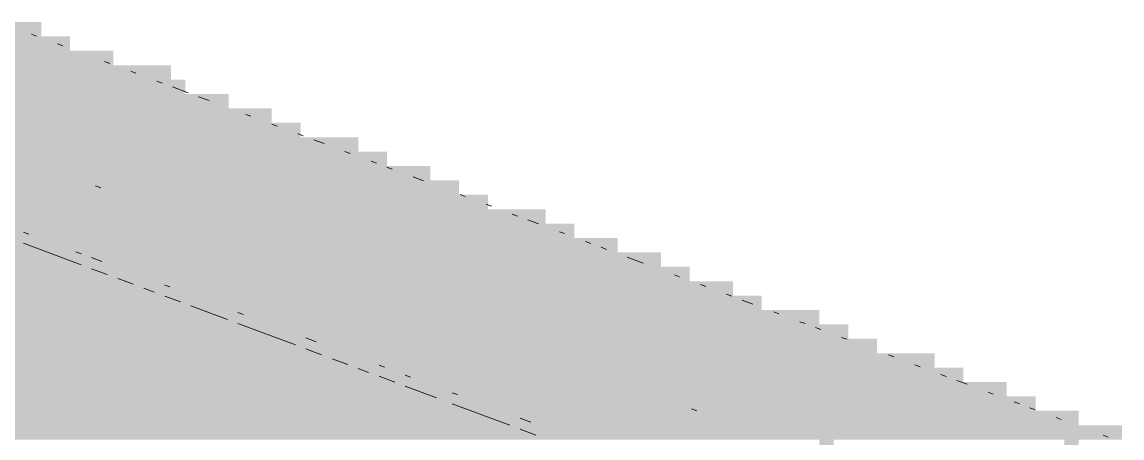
# Paper-space layout '03 3D Building and Roof' of a CAD drawing. Header units: millimetres. Extents: x 5 to 415, y 5 to 292.
# Drawn here: x 178.55 to 191.63, y 112.02 to 116.97 of the extents above; entities that cross this region are included whole.
import ezdxf

# ---------------------------------------------------------------- set-up
doc = ezdxf.new("R2010")
doc.units = ezdxf.units.MM
doc.layers.add('EXISTING', color=7, linetype='Continuous')
doc.layers.add('IMAGES', color=7, linetype='Continuous')

# ---------------------------------------------------------------- blocks, each defined once
blk = doc.blocks.new('SHEET_03')
at = {"layer": 'EXISTING', "color": 250, "lineweight": 9}
for p, q in [((178.661, 116.827), (178.723, 116.804)), ((178.971, 116.711), (179.034, 116.687)), ((179.531, 116.501), (179.593, 116.478)), ((179.842, 116.385), (179.904, 116.361)), ((180.153, 116.268), (180.215, 116.245)), ((180.339, 116.198), (180.526, 116.128)), ((180.65, 116.082), (180.774, 116.035)), ((181.209, 115.872), (181.272, 115.849)), ((181.52, 115.756), (181.582, 115.732)), ((181.831, 115.639), (181.893, 115.616)), ((182.018, 115.569), (182.142, 115.523)), ((182.39, 115.43), (182.453, 115.406)), ((182.701, 115.313), (182.763, 115.29)), ((182.888, 115.243), (182.95, 115.22)), ((183.199, 115.127), (183.323, 115.08)), ((179.485, 114.999), (179.423, 115.022)), ((183.758, 114.917), (183.82, 114.894)), ((184.069, 114.801), (184.131, 114.778)), ((184.38, 114.685), (184.442, 114.661)), ((184.566, 114.615), (184.691, 114.568)), ((178.567, 114.469), (178.63, 114.446)), ((184.939, 114.475), (185.001, 114.452)), ((179.251, 114.081), (178.567, 114.338)), ((185.25, 114.359), (185.312, 114.335)), ((179.189, 114.236), (179.251, 114.213)), ((185.436, 114.289), (185.499, 114.265)), ((179.376, 114.166), (179.5, 114.119)), ((185.747, 114.172), (185.934, 114.102)), ((179.562, 113.965), (179.376, 114.035)), ((186.307, 113.963), (186.369, 113.939)), ((179.873, 113.849), (179.687, 113.918)), ((180.122, 113.755), (179.998, 113.802)), ((180.246, 113.84), (180.308, 113.817)), ((186.618, 113.846), (186.68, 113.823)), ((180.433, 113.639), (180.246, 113.709)), ((186.928, 113.73), (186.991, 113.707)), ((180.992, 113.429), (180.557, 113.592)), ((187.115, 113.66), (187.239, 113.613)), ((181.117, 113.514), (181.179, 113.491)), ((187.488, 113.52), (187.55, 113.497)), ((181.801, 113.127), (181.117, 113.383)), ((187.799, 113.404), (187.861, 113.381)), ((187.985, 113.334), (188.047, 113.311)), ((181.925, 113.211), (182.049, 113.164)), ((188.296, 113.217), (188.358, 113.194)), ((182.112, 113.01), (181.925, 113.08)), ((182.423, 112.894), (182.236, 112.963)), ((182.796, 112.885), (182.858, 112.862)), ((188.855, 113.008), (188.918, 112.985)), ((189.166, 112.891), (189.228, 112.868)), ((182.671, 112.8), (182.547, 112.847)), ((182.982, 112.684), (182.796, 112.754)), ((183.106, 112.768), (183.169, 112.745)), ((189.477, 112.775), (189.539, 112.752)), ((183.48, 112.498), (183.106, 112.637)), ((189.664, 112.705), (189.788, 112.659)), ((183.666, 112.559), (183.728, 112.536)), ((190.037, 112.565), (190.099, 112.542)), ((184.35, 112.172), (183.666, 112.428)), ((186.574, 112.344), (186.511, 112.367)), ((190.347, 112.449), (190.41, 112.426)), ((190.534, 112.379), (190.596, 112.356)), ((184.474, 112.256), (184.599, 112.209)), ((190.845, 112.263), (190.907, 112.239)), ((184.661, 112.055), (184.474, 112.125)), ((191.404, 112.053), (191.466, 112.03))]:
    blk.add_line(p, q, dxfattribs=at)
at = {"layer": 'IMAGES', "color": 7}
for points in [[(178.435, 116.8), (178.606, 116.8), (178.435, 116.971), (178.606, 116.971)], [(178.606, 116.8), (178.778, 116.8), (178.606, 116.971), (178.778, 116.971)], [(178.263, 116.629), (178.778, 116.629), (178.263, 116.8), (178.778, 116.8)], [(178.778, 116.629), (178.949, 116.629), (178.778, 116.8), (178.949, 116.8)], [(178.949, 116.629), (179.12, 116.629), (178.949, 116.8), (179.12, 116.8)], [(176.207, 116.457), (178.778, 116.457), (176.207, 116.629), (178.778, 116.629)], [(178.778, 116.457), (178.949, 116.457), (178.778, 116.629), (178.949, 116.629)], [(178.949, 116.457), (179.292, 116.457), (178.949, 116.629), (179.292, 116.629)], [(179.292, 116.457), (179.463, 116.457), (179.292, 116.629), (179.463, 116.629)], [(179.463, 116.457), (179.634, 116.457), (179.463, 116.629), (179.634, 116.629)], [(176.55, 116.286), (178.949, 116.286), (176.55, 116.457), (178.949, 116.457)], [(178.949, 116.286), (179.12, 116.286), (178.949, 116.457), (179.12, 116.457)], [(179.12, 116.286), (179.634, 116.286), (179.12, 116.457), (179.634, 116.457)], [(179.634, 116.286), (179.806, 116.286), (179.634, 116.457), (179.806, 116.457)], [(179.806, 116.286), (179.977, 116.286), (179.806, 116.457), (179.977, 116.457)], [(179.977, 116.286), (180.32, 116.286), (179.977, 116.457), (180.32, 116.457)], [(177.064, 116.114), (179.634, 116.114), (177.064, 116.286), (179.634, 116.286)], [(179.634, 116.114), (180.148, 116.114), (179.634, 116.286), (180.148, 116.286)], [(180.148, 116.114), (180.32, 116.114), (180.148, 116.286), (180.32, 116.286)], [(180.32, 116.114), (180.491, 116.114), (180.32, 116.286), (180.491, 116.286)], [(177.578, 115.943), (179.977, 115.943), (177.578, 116.114), (179.977, 116.114)], [(179.977, 115.943), (180.148, 115.943), (179.977, 116.114), (180.148, 116.114)], [(180.148, 115.943), (180.32, 115.943), (180.148, 116.114), (180.32, 116.114)], [(180.32, 115.943), (180.491, 115.943), (180.32, 116.114), (180.491, 116.114)], [(180.491, 115.943), (180.834, 115.943), (180.491, 116.114), (180.834, 116.114)], [(180.834, 115.943), (181.005, 115.943), (180.834, 116.114), (181.005, 116.114)], [(177.921, 115.771), (180.491, 115.771), (177.921, 115.943), (180.491, 115.943)], [(180.491, 115.771), (180.663, 115.771), (180.491, 115.943), (180.663, 115.943)], [(180.663, 115.771), (180.834, 115.771), (180.663, 115.943), (180.834, 115.943)], [(180.834, 115.771), (181.005, 115.771), (180.834, 115.943), (181.005, 115.943)], [(181.005, 115.771), (181.348, 115.771), (181.005, 115.943), (181.348, 115.943)], [(181.348, 115.771), (181.519, 115.771), (181.348, 115.943), (181.519, 115.943)], [(178.435, 115.6), (181.005, 115.6), (178.435, 115.771), (181.005, 115.771)], [(181.005, 115.6), (181.348, 115.6), (181.005, 115.771), (181.348, 115.771)], [(181.348, 115.6), (181.519, 115.6), (181.348, 115.771), (181.519, 115.771)], [(181.519, 115.6), (181.691, 115.6), (181.519, 115.771), (181.691, 115.771)], [(181.691, 115.6), (181.862, 115.6), (181.691, 115.771), (181.862, 115.771)], [(178.435, 115.429), (178.778, 115.429), (178.435, 115.6), (178.778, 115.6)], [(178.778, 115.429), (178.949, 115.429), (178.778, 115.6), (178.949, 115.6)], [(178.949, 115.429), (181.348, 115.429), (178.949, 115.6), (181.348, 115.6)], [(181.348, 115.429), (181.519, 115.429), (181.348, 115.6), (181.519, 115.6)], [(181.519, 115.429), (181.862, 115.429), (181.519, 115.6), (181.862, 115.6)], [(181.862, 115.429), (182.033, 115.429), (181.862, 115.6), (182.033, 115.6)], [(182.033, 115.429), (182.205, 115.429), (182.033, 115.6), (182.205, 115.6)], [(182.205, 115.429), (182.548, 115.429), (182.205, 115.6), (182.548, 115.6)], [(178.435, 115.257), (178.606, 115.257), (178.435, 115.429), (178.606, 115.429)], [(178.606, 115.257), (178.778, 115.257), (178.606, 115.429), (178.778, 115.429)], [(178.778, 115.257), (178.949, 115.257), (178.778, 115.429), (178.949, 115.429)], [(178.949, 115.257), (179.292, 115.257), (178.949, 115.429), (179.292, 115.429)], [(179.292, 115.257), (181.862, 115.257), (179.292, 115.429), (181.862, 115.429)], [(181.862, 115.257), (182.376, 115.257), (181.862, 115.429), (182.376, 115.429)], [(182.376, 115.257), (182.548, 115.257), (182.376, 115.429), (182.548, 115.429)], [(182.548, 115.257), (182.719, 115.257), (182.548, 115.429), (182.719, 115.429)], [(182.719, 115.257), (182.89, 115.257), (182.719, 115.429), (182.89, 115.429)], [(178.435, 115.086), (178.606, 115.086), (178.435, 115.257), (178.606, 115.257)], [(178.606, 115.086), (178.778, 115.086), (178.606, 115.257), (178.778, 115.257)], [(178.778, 115.086), (178.949, 115.086), (178.778, 115.257), (178.949, 115.257)], [(178.949, 115.086), (179.12, 115.086), (178.949, 115.257), (179.12, 115.257)], [(179.12, 115.086), (179.292, 115.086), (179.12, 115.257), (179.292, 115.257)], [(179.292, 115.086), (179.806, 115.086), (179.292, 115.257), (179.806, 115.257)], [(179.806, 115.086), (182.548, 115.086), (179.806, 115.257), (182.548, 115.257)], [(182.548, 115.086), (182.719, 115.086), (182.548, 115.257), (182.719, 115.257)], [(182.719, 115.086), (182.89, 115.086), (182.719, 115.257), (182.89, 115.257)], [(182.89, 115.086), (183.062, 115.086), (182.89, 115.257), (183.062, 115.257)], [(183.062, 115.086), (183.233, 115.086), (183.062, 115.257), (183.233, 115.257)], [(183.233, 115.086), (183.404, 115.086), (183.233, 115.257), (183.404, 115.257)], [(177.749, 114.914), (178.778, 114.914), (177.749, 115.086), (178.778, 115.086)], [(178.778, 114.914), (178.949, 114.914), (178.778, 115.086), (178.949, 115.086)], [(178.949, 114.914), (179.12, 114.914), (178.949, 115.086), (179.12, 115.086)], [(179.12, 114.914), (179.292, 114.914), (179.12, 115.086), (179.292, 115.086)], [(179.292, 114.914), (179.463, 114.914), (179.292, 115.086), (179.463, 115.086)], [(179.463, 114.914), (179.806, 114.914), (179.463, 115.086), (179.806, 115.086)], [(179.806, 114.914), (180.148, 114.914), (179.806, 115.086), (180.148, 115.086)], [(180.148, 114.914), (182.719, 114.914), (180.148, 115.086), (182.719, 115.086)], [(182.719, 114.914), (182.89, 114.914), (182.719, 115.086), (182.89, 115.086)], [(182.89, 114.914), (183.233, 114.914), (182.89, 115.086), (183.233, 115.086)], [(183.233, 114.914), (183.404, 114.914), (183.233, 115.086), (183.404, 115.086)], [(183.404, 114.914), (183.576, 114.914), (183.404, 115.086), (183.576, 115.086)], [(183.576, 114.914), (183.747, 114.914), (183.576, 115.086), (183.747, 115.086)], [(177.749, 114.743), (179.292, 114.743), (177.749, 114.914), (179.292, 114.914)], [(179.292, 114.743), (179.463, 114.743), (179.292, 114.914), (179.463, 114.914)], [(179.463, 114.743), (179.634, 114.743), (179.463, 114.914), (179.634, 114.914)], [(179.634, 114.743), (179.806, 114.743), (179.634, 114.914), (179.806, 114.914)], [(179.806, 114.743), (179.977, 114.743), (179.806, 114.914), (179.977, 114.914)], [(179.977, 114.743), (180.148, 114.743), (179.977, 114.914), (180.148, 114.914)], [(180.148, 114.743), (180.32, 114.743), (180.148, 114.914), (180.32, 114.914)], [(180.32, 114.743), (180.663, 114.743), (180.32, 114.914), (180.663, 114.914)], [(180.663, 114.743), (183.233, 114.743), (180.663, 114.914), (183.233, 114.914)], [(183.233, 114.743), (183.404, 114.743), (183.233, 114.914), (183.404, 114.914)], [(183.404, 114.743), (183.576, 114.743), (183.404, 114.914), (183.576, 114.914)], [(183.576, 114.743), (183.747, 114.743), (183.576, 114.914), (183.747, 114.914)], [(183.747, 114.743), (183.918, 114.743), (183.747, 114.914), (183.918, 114.914)], [(183.918, 114.743), (184.09, 114.743), (183.918, 114.914), (184.09, 114.914)], [(178.435, 114.571), (178.778, 114.571), (178.435, 114.743), (178.778, 114.743)], [(178.778, 114.571), (179.806, 114.571), (178.778, 114.743), (179.806, 114.743)], [(179.806, 114.571), (179.977, 114.571), (179.806, 114.743), (179.977, 114.743)], [(179.977, 114.571), (180.148, 114.571), (179.977, 114.743), (180.148, 114.743)], [(180.148, 114.571), (180.32, 114.571), (180.148, 114.743), (180.32, 114.743)], [(180.32, 114.571), (180.491, 114.571), (180.32, 114.743), (180.491, 114.743)], [(180.491, 114.571), (180.663, 114.571), (180.491, 114.743), (180.663, 114.743)], [(180.663, 114.571), (181.177, 114.571), (180.663, 114.743), (181.177, 114.743)], [(181.177, 114.571), (181.348, 114.571), (181.177, 114.743), (181.348, 114.743)], [(181.348, 114.571), (183.576, 114.571), (181.348, 114.743), (183.576, 114.743)], [(183.576, 114.571), (183.747, 114.571), (183.576, 114.743), (183.747, 114.743)], [(183.747, 114.571), (183.918, 114.571), (183.747, 114.743), (183.918, 114.743)], [(183.918, 114.571), (184.09, 114.571), (183.918, 114.743), (184.09, 114.743)], [(184.09, 114.571), (184.433, 114.571), (184.09, 114.743), (184.433, 114.743)], [(184.433, 114.571), (184.604, 114.571), (184.433, 114.743), (184.604, 114.743)], [(184.604, 114.571), (184.775, 114.571), (184.604, 114.743), (184.775, 114.743)], [(178.435, 114.229), (178.606, 114.229), (178.435, 114.571), (178.606, 114.571)], [(178.606, 114.4), (178.778, 114.4), (178.606, 114.571), (178.778, 114.571)], [(178.778, 114.4), (178.949, 114.4), (178.778, 114.571), (178.949, 114.571)], [(178.949, 114.4), (179.12, 114.4), (178.949, 114.571), (179.12, 114.571)], [(179.12, 114.4), (180.148, 114.4), (179.12, 114.571), (180.148, 114.571)], [(180.148, 114.4), (180.32, 114.4), (180.148, 114.571), (180.32, 114.571)], [(180.32, 114.4), (180.491, 114.4), (180.32, 114.571), (180.491, 114.571)], [(180.491, 114.4), (180.663, 114.4), (180.491, 114.571), (180.663, 114.571)], [(180.663, 114.4), (180.834, 114.4), (180.663, 114.571), (180.834, 114.571)], [(180.834, 114.4), (181.005, 114.4), (180.834, 114.571), (181.005, 114.571)], [(181.005, 114.4), (181.177, 114.4), (181.005, 114.571), (181.177, 114.571)], [(181.177, 114.4), (181.348, 114.4), (181.177, 114.571), (181.348, 114.571)], [(181.348, 114.4), (181.519, 114.4), (181.348, 114.571), (181.519, 114.571)], [(181.519, 114.4), (184.09, 114.4), (181.519, 114.571), (184.09, 114.571)], [(184.09, 114.4), (184.604, 114.4), (184.09, 114.571), (184.604, 114.571)], [(184.604, 114.4), (184.775, 114.4), (184.604, 114.571), (184.775, 114.571)], [(184.775, 114.4), (184.947, 114.4), (184.775, 114.571), (184.947, 114.571)], [(184.947, 114.4), (185.118, 114.4), (184.947, 114.571), (185.118, 114.571)], [(178.606, 114.229), (178.778, 114.229), (178.606, 114.4), (178.778, 114.4)], [(178.778, 114.229), (178.949, 114.229), (178.778, 114.4), (178.949, 114.4)], [(178.949, 114.229), (179.12, 114.229), (178.949, 114.4), (179.12, 114.4)], [(179.12, 114.229), (179.292, 114.229), (179.12, 114.4), (179.292, 114.4)], [(179.292, 114.229), (179.634, 114.229), (179.292, 114.4), (179.634, 114.4)], [(179.634, 114.229), (180.663, 114.229), (179.634, 114.4), (180.663, 114.4)], [(180.663, 114.229), (180.834, 114.229), (180.663, 114.4), (180.834, 114.4)], [(180.834, 114.229), (181.005, 114.229), (180.834, 114.4), (181.005, 114.4)], [(181.005, 114.229), (181.177, 114.229), (181.005, 114.4), (181.177, 114.4)], [(181.177, 114.229), (181.348, 114.229), (181.177, 114.4), (181.348, 114.4)], [(181.348, 114.229), (181.519, 114.229), (181.348, 114.4), (181.519, 114.4)], [(181.519, 114.229), (182.033, 114.229), (181.519, 114.4), (182.033, 114.4)], [(182.033, 114.229), (184.604, 114.229), (182.033, 114.4), (184.604, 114.4)], [(184.604, 114.229), (184.947, 114.229), (184.604, 114.4), (184.947, 114.4)], [(184.947, 114.229), (185.118, 114.229), (184.947, 114.4), (185.118, 114.4)], [(185.118, 114.229), (185.289, 114.229), (185.118, 114.4), (185.289, 114.4)], [(185.289, 114.229), (185.461, 114.229), (185.289, 114.4), (185.461, 114.4)], [(185.461, 114.229), (185.632, 114.229), (185.461, 114.4), (185.632, 114.4)], [(178.435, 114.057), (178.606, 114.057), (178.435, 114.229), (178.606, 114.229)], [(178.606, 114.057), (178.778, 114.057), (178.606, 114.229), (178.778, 114.229)], [(178.778, 114.057), (178.949, 114.057), (178.778, 114.229), (178.949, 114.229)], [(178.949, 114.057), (179.292, 114.057), (178.949, 114.229), (179.292, 114.229)], [(179.292, 113.886), (179.463, 113.886), (179.292, 114.229), (179.463, 114.229)], [(179.463, 114.057), (179.634, 114.057), (179.463, 114.229), (179.634, 114.229)], [(179.634, 114.057), (179.806, 114.057), (179.634, 114.229), (179.806, 114.229)], [(179.806, 114.057), (180.148, 114.057), (179.806, 114.229), (180.148, 114.229)], [(180.148, 114.057), (181.177, 114.057), (180.148, 114.229), (181.177, 114.229)], [(181.177, 114.057), (181.348, 114.057), (181.177, 114.229), (181.348, 114.229)], [(181.348, 114.057), (181.519, 114.057), (181.348, 114.229), (181.519, 114.229)], [(181.519, 114.057), (181.691, 114.057), (181.519, 114.229), (181.691, 114.229)], [(181.691, 114.057), (181.862, 114.057), (181.691, 114.229), (181.862, 114.229)], [(181.862, 114.057), (182.033, 114.057), (181.862, 114.229), (182.033, 114.229)], [(182.033, 114.057), (182.376, 114.057), (182.033, 114.229), (182.376, 114.229)], [(182.376, 114.057), (182.548, 114.057), (182.376, 114.229), (182.548, 114.229)], [(182.548, 114.057), (184.947, 114.057), (182.548, 114.229), (184.947, 114.229)], [(184.947, 114.057), (185.289, 114.057), (184.947, 114.229), (185.289, 114.229)], [(185.289, 114.057), (185.461, 114.057), (185.289, 114.229), (185.461, 114.229)], [(185.461, 114.057), (185.632, 114.057), (185.461, 114.229), (185.632, 114.229)], [(185.632, 114.057), (185.803, 114.057), (185.632, 114.229), (185.803, 114.229)], [(185.803, 114.057), (185.975, 114.057), (185.803, 114.229), (185.975, 114.229)], [(185.975, 114.057), (186.146, 114.057), (185.975, 114.229), (186.146, 114.229)], [(173.294, 113.886), (178.606, 113.886), (173.294, 114.057), (178.606, 114.057)], [(178.606, 113.886), (178.778, 113.886), (178.606, 114.057), (178.778, 114.057)], [(178.778, 113.886), (178.949, 113.886), (178.778, 114.057), (178.949, 114.057)], [(178.949, 113.886), (179.12, 113.886), (178.949, 114.057), (179.12, 114.057)], [(179.12, 113.886), (179.292, 113.886), (179.12, 114.057), (179.292, 114.057)], [(179.463, 113.886), (179.634, 113.886), (179.463, 114.057), (179.634, 114.057)], [(179.634, 113.886), (180.148, 113.886), (179.634, 114.057), (180.148, 114.057)], [(180.148, 113.886), (180.32, 113.886), (180.148, 114.057), (180.32, 114.057)], [(180.32, 113.886), (180.491, 113.886), (180.32, 114.057), (180.491, 114.057)], [(180.491, 113.886), (180.663, 113.886), (180.491, 114.057), (180.663, 114.057)], [(180.663, 113.886), (181.519, 113.886), (180.663, 114.057), (181.519, 114.057)], [(181.519, 113.886), (181.691, 113.886), (181.519, 114.057), (181.691, 114.057)], [(181.691, 113.886), (181.862, 113.886), (181.691, 114.057), (181.862, 114.057)], [(181.862, 113.886), (182.033, 113.886), (181.862, 114.057), (182.033, 114.057)], [(182.033, 113.886), (182.205, 113.886), (182.033, 114.057), (182.205, 114.057)], [(182.205, 113.886), (182.376, 113.886), (182.205, 114.057), (182.376, 114.057)], [(182.376, 113.886), (182.548, 113.886), (182.376, 114.057), (182.548, 114.057)], [(182.548, 113.886), (182.719, 113.886), (182.548, 114.057), (182.719, 114.057)], [(182.719, 113.886), (183.062, 113.886), (182.719, 114.057), (183.062, 114.057)], [(183.062, 113.886), (185.461, 113.886), (183.062, 114.057), (185.461, 114.057)], [(185.461, 113.886), (185.632, 113.886), (185.461, 114.057), (185.632, 114.057)], [(185.632, 113.886), (185.803, 113.886), (185.632, 114.057), (185.803, 114.057)], [(185.803, 113.886), (185.975, 113.886), (185.803, 114.057), (185.975, 114.057)], [(185.975, 113.886), (186.146, 113.886), (185.975, 114.057), (186.146, 114.057)], [(186.146, 113.886), (186.318, 113.886), (186.146, 114.057), (186.318, 114.057)], [(186.318, 113.886), (186.489, 113.886), (186.318, 114.057), (186.489, 114.057)], [(173.808, 113.714), (179.12, 113.714), (173.808, 113.886), (179.12, 113.886)], [(179.12, 113.714), (179.292, 113.714), (179.12, 113.886), (179.292, 113.886)], [(179.292, 113.714), (179.463, 113.714), (179.292, 113.886), (179.463, 113.886)], [(179.463, 113.714), (179.634, 113.714), (179.463, 113.886), (179.634, 113.886)], [(179.634, 113.714), (179.806, 113.714), (179.634, 113.886), (179.806, 113.886)], [(179.806, 113.714), (180.32, 113.714), (179.806, 113.886), (180.32, 113.886)], [(180.32, 113.714), (180.663, 113.714), (180.32, 113.886), (180.663, 113.886)], [(180.663, 113.714), (181.005, 113.714), (180.663, 113.886), (181.005, 113.886)], [(181.005, 113.714), (182.033, 113.714), (181.005, 113.886), (182.033, 113.886)], [(182.033, 113.714), (182.205, 113.714), (182.033, 113.886), (182.205, 113.886)], [(182.205, 113.714), (182.376, 113.714), (182.205, 113.886), (182.376, 113.886)], [(182.376, 113.714), (182.548, 113.714), (182.376, 113.886), (182.548, 113.886)], [(182.548, 113.714), (182.719, 113.714), (182.548, 113.886), (182.719, 113.886)], [(182.719, 113.714), (182.89, 113.714), (182.719, 113.886), (182.89, 113.886)], [(182.89, 113.714), (183.062, 113.714), (182.89, 113.886), (183.062, 113.886)], [(183.062, 113.714), (183.404, 113.714), (183.062, 113.886), (183.404, 113.886)], [(183.404, 113.714), (183.576, 113.714), (183.404, 113.886), (183.576, 113.886)], [(183.576, 113.714), (185.803, 113.714), (183.576, 113.886), (185.803, 113.886)], [(185.803, 113.714), (185.975, 113.714), (185.803, 113.886), (185.975, 113.886)], [(185.975, 113.714), (186.146, 113.714), (185.975, 113.886), (186.146, 113.886)], [(186.146, 113.714), (186.318, 113.714), (186.146, 113.886), (186.318, 113.886)], [(186.318, 113.543), (186.489, 113.543), (186.318, 113.886), (186.489, 113.886)], [(186.489, 113.714), (186.66, 113.714), (186.489, 113.886), (186.66, 113.886)], [(186.66, 113.714), (186.832, 113.714), (186.66, 113.886), (186.832, 113.886)], [(186.832, 113.714), (187.003, 113.714), (186.832, 113.886), (187.003, 113.886)], [(174.151, 113.543), (179.292, 113.543), (174.151, 113.714), (179.292, 113.714)], [(179.292, 113.543), (179.634, 113.543), (179.292, 113.714), (179.634, 113.714)], [(179.634, 113.543), (179.977, 113.543), (179.634, 113.714), (179.977, 113.714)], [(179.977, 113.543), (180.148, 113.543), (179.977, 113.714), (180.148, 113.714)], [(180.148, 113.543), (180.32, 113.543), (180.148, 113.714), (180.32, 113.714)], [(180.32, 113.543), (180.491, 113.543), (180.32, 113.714), (180.491, 113.714)], [(180.491, 113.543), (180.663, 113.543), (180.491, 113.714), (180.663, 113.714)], [(180.663, 113.543), (181.177, 113.543), (180.663, 113.714), (181.177, 113.714)], [(181.177, 113.543), (181.348, 113.543), (181.177, 113.714), (181.348, 113.714)], [(181.348, 113.543), (181.519, 113.543), (181.348, 113.714), (181.519, 113.714)], [(181.519, 113.543), (182.376, 113.543), (181.519, 113.714), (182.376, 113.714)], [(182.376, 113.543), (182.719, 113.543), (182.376, 113.714), (182.719, 113.714)], [(182.719, 113.543), (182.89, 113.543), (182.719, 113.714), (182.89, 113.714)], [(182.89, 113.543), (183.062, 113.543), (182.89, 113.714), (183.062, 113.714)], [(183.062, 113.543), (183.233, 113.543), (183.062, 113.714), (183.233, 113.714)], [(183.233, 113.543), (183.404, 113.543), (183.233, 113.714), (183.404, 113.714)], [(183.404, 113.543), (183.576, 113.543), (183.404, 113.714), (183.576, 113.714)], [(183.576, 113.543), (183.918, 113.543), (183.576, 113.714), (183.918, 113.714)], [(183.918, 113.543), (186.318, 113.543), (183.918, 113.714), (186.318, 113.714)], [(186.489, 113.543), (186.832, 113.543), (186.489, 113.714), (186.832, 113.714)], [(186.832, 113.543), (187.003, 113.543), (186.832, 113.714), (187.003, 113.714)], [(187.003, 113.543), (187.174, 113.543), (187.003, 113.714), (187.174, 113.714)], [(187.174, 113.543), (187.346, 113.543), (187.174, 113.714), (187.346, 113.714)], [(174.322, 113.371), (179.977, 113.371), (174.322, 113.543), (179.977, 113.543)], [(179.977, 113.371), (180.148, 113.371), (179.977, 113.543), (180.148, 113.543)], [(180.148, 113.371), (180.32, 113.371), (180.148, 113.543), (180.32, 113.543)], [(180.32, 113.371), (180.491, 113.371), (180.32, 113.543), (180.491, 113.543)], [(180.491, 113.371), (180.834, 113.371), (180.491, 113.543), (180.834, 113.543)], [(180.834, 113.371), (181.005, 113.371), (180.834, 113.543), (181.005, 113.543)], [(181.005, 113.371), (181.177, 113.371), (181.005, 113.543), (181.177, 113.543)], [(181.177, 113.2), (181.348, 113.2), (181.177, 113.543), (181.348, 113.543)], [(181.348, 113.371), (181.519, 113.371), (181.348, 113.543), (181.519, 113.543)], [(181.519, 113.371), (181.862, 113.371), (181.519, 113.543), (181.862, 113.543)], [(181.862, 113.371), (182.033, 113.371), (181.862, 113.543), (182.033, 113.543)], [(182.033, 113.371), (182.205, 113.371), (182.033, 113.543), (182.205, 113.543)], [(182.205, 113.371), (182.89, 113.371), (182.205, 113.543), (182.89, 113.543)], [(182.89, 113.371), (183.404, 113.371), (182.89, 113.543), (183.404, 113.543)], [(183.404, 113.371), (183.576, 113.371), (183.404, 113.543), (183.576, 113.543)], [(183.576, 113.371), (183.747, 113.371), (183.576, 113.543), (183.747, 113.543)], [(183.747, 113.371), (183.918, 113.371), (183.747, 113.543), (183.918, 113.543)], [(183.918, 113.371), (184.433, 113.371), (183.918, 113.543), (184.433, 113.543)], [(184.433, 113.371), (186.832, 113.371), (184.433, 113.543), (186.832, 113.543)], [(186.832, 113.371), (187.003, 113.371), (186.832, 113.543), (187.003, 113.543)], [(187.003, 113.371), (187.517, 113.371), (187.003, 113.543), (187.517, 113.543)], [(187.517, 113.371), (187.688, 113.371), (187.517, 113.543), (187.688, 113.543)], [(187.688, 113.371), (187.86, 113.371), (187.688, 113.543), (187.86, 113.543)], [(187.86, 113.371), (188.031, 113.371), (187.86, 113.543), (188.031, 113.543)], [(175.008, 113.2), (180.491, 113.2), (175.008, 113.371), (180.491, 113.371)], [(180.491, 113.2), (180.834, 113.2), (180.491, 113.371), (180.834, 113.371)], [(180.834, 113.2), (181.177, 113.2), (180.834, 113.371), (181.177, 113.371)], [(181.348, 113.2), (181.519, 113.2), (181.348, 113.371), (181.519, 113.371)], [(181.519, 113.2), (181.691, 113.2), (181.519, 113.371), (181.691, 113.371)], [(181.691, 113.2), (181.862, 113.2), (181.691, 113.371), (181.862, 113.371)], [(181.862, 113.2), (182.033, 113.2), (181.862, 113.371), (182.033, 113.371)], [(182.033, 113.2), (182.205, 113.2), (182.033, 113.371), (182.205, 113.371)], [(182.205, 113.2), (182.376, 113.2), (182.205, 113.371), (182.376, 113.371)], [(182.376, 113.2), (183.404, 113.2), (182.376, 113.371), (183.404, 113.371)], [(183.404, 113.2), (183.576, 113.2), (183.404, 113.371), (183.576, 113.371)], [(183.576, 113.2), (183.747, 113.2), (183.576, 113.371), (183.747, 113.371)], [(183.747, 113.2), (183.918, 113.2), (183.747, 113.371), (183.918, 113.371)], [(183.918, 113.2), (184.09, 113.2), (183.918, 113.371), (184.09, 113.371)], [(184.09, 113.2), (184.261, 113.2), (184.09, 113.371), (184.261, 113.371)], [(184.261, 113.2), (184.433, 113.2), (184.261, 113.371), (184.433, 113.371)], [(184.433, 113.2), (184.604, 113.2), (184.433, 113.371), (184.604, 113.371)], [(184.604, 113.2), (184.947, 113.2), (184.604, 113.371), (184.947, 113.371)], [(184.947, 113.2), (187.517, 113.2), (184.947, 113.371), (187.517, 113.371)], [(187.517, 113.2), (187.86, 113.2), (187.517, 113.371), (187.86, 113.371)], [(187.86, 113.2), (188.031, 113.2), (187.86, 113.371), (188.031, 113.371)], [(188.031, 113.2), (188.203, 113.2), (188.031, 113.371), (188.203, 113.371)], [(188.203, 113.2), (188.374, 113.2), (188.203, 113.371), (188.374, 113.371)], [(175.179, 113.029), (180.834, 113.029), (175.179, 113.2), (180.834, 113.2)], [(180.834, 113.029), (181.177, 113.029), (180.834, 113.2), (181.177, 113.2)], [(181.177, 113.029), (181.348, 113.029), (181.177, 113.2), (181.348, 113.2)], [(181.348, 113.029), (181.519, 113.029), (181.348, 113.2), (181.519, 113.2)], [(181.519, 113.029), (181.691, 113.029), (181.519, 113.2), (181.691, 113.2)], [(181.691, 113.029), (182.033, 113.029), (181.691, 113.2), (182.033, 113.2)], [(182.033, 113.029), (182.205, 113.029), (182.033, 113.2), (182.205, 113.2)], [(182.205, 113.029), (182.376, 113.029), (182.205, 113.2), (182.376, 113.2)], [(182.376, 113.029), (182.719, 113.029), (182.376, 113.2), (182.719, 113.2)], [(182.719, 113.029), (182.89, 113.029), (182.719, 113.2), (182.89, 113.2)], [(182.89, 113.029), (183.747, 113.029), (182.89, 113.2), (183.747, 113.2)], [(183.747, 113.029), (184.09, 113.029), (183.747, 113.2), (184.09, 113.2)], [(184.09, 113.029), (184.261, 113.029), (184.09, 113.2), (184.261, 113.2)], [(184.261, 113.029), (184.433, 113.029), (184.261, 113.2), (184.433, 113.2)], [(184.433, 113.029), (184.604, 113.029), (184.433, 113.2), (184.604, 113.2)], [(184.604, 113.029), (184.775, 113.029), (184.604, 113.2), (184.775, 113.2)], [(184.775, 113.029), (184.947, 113.029), (184.775, 113.2), (184.947, 113.2)], [(184.947, 113.029), (185.289, 113.029), (184.947, 113.2), (185.289, 113.2)], [(185.289, 113.029), (187.86, 113.029), (185.289, 113.2), (187.86, 113.2)], [(187.86, 113.029), (188.374, 113.029), (187.86, 113.2), (188.374, 113.2)], [(188.374, 113.029), (188.545, 113.029), (188.374, 113.2), (188.545, 113.2)], [(188.545, 113.029), (188.717, 113.029), (188.545, 113.2), (188.717, 113.2)], [(176.207, 112.857), (181.348, 112.857), (176.207, 113.029), (181.348, 113.029)], [(181.348, 112.857), (181.691, 112.857), (181.348, 113.029), (181.691, 113.029)], [(181.691, 112.857), (181.862, 112.857), (181.691, 113.029), (181.862, 113.029)], [(181.862, 112.857), (182.033, 112.857), (181.862, 113.029), (182.033, 113.029)], [(182.033, 112.857), (182.548, 112.857), (182.033, 113.029), (182.548, 113.029)], [(182.548, 112.857), (182.719, 112.857), (182.548, 113.029), (182.719, 113.029)], [(182.719, 112.857), (182.89, 112.857), (182.719, 113.029), (182.89, 113.029)], [(182.89, 112.857), (183.062, 112.857), (182.89, 113.029), (183.062, 113.029)], [(183.062, 112.857), (183.404, 112.857), (183.062, 113.029), (183.404, 113.029)], [(183.404, 112.857), (184.261, 112.857), (183.404, 113.029), (184.261, 113.029)], [(184.261, 112.857), (184.604, 112.857), (184.261, 113.029), (184.604, 113.029)], [(184.604, 112.857), (184.775, 112.857), (184.604, 113.029), (184.775, 113.029)], [(184.775, 112.857), (184.947, 112.857), (184.775, 113.029), (184.947, 113.029)], [(184.947, 112.857), (185.118, 112.857), (184.947, 113.029), (185.118, 113.029)], [(185.118, 112.857), (185.289, 112.857), (185.118, 113.029), (185.289, 113.029)], [(185.289, 112.857), (185.803, 112.857), (185.289, 113.029), (185.803, 113.029)], [(185.803, 112.857), (188.374, 112.857), (185.803, 113.029), (188.374, 113.029)], [(188.374, 112.857), (188.717, 112.857), (188.374, 113.029), (188.717, 113.029)], [(188.717, 112.857), (188.888, 112.857), (188.717, 113.029), (188.888, 113.029)], [(188.888, 112.857), (189.059, 112.857), (188.888, 113.029), (189.059, 113.029)], [(189.059, 112.857), (189.231, 112.857), (189.059, 113.029), (189.231, 113.029)], [(189.231, 112.857), (189.402, 112.857), (189.231, 113.029), (189.402, 113.029)], [(176.55, 112.686), (181.691, 112.686), (176.55, 112.857), (181.691, 112.857)], [(181.691, 112.686), (181.862, 112.686), (181.691, 112.857), (181.862, 112.857)], [(181.862, 112.686), (182.205, 112.686), (181.862, 112.857), (182.205, 112.857)], [(182.205, 112.686), (182.376, 112.686), (182.205, 112.857), (182.376, 112.857)], [(182.376, 112.686), (182.548, 112.686), (182.376, 112.857), (182.548, 112.857)], [(182.548, 112.686), (182.89, 112.686), (182.548, 112.857), (182.89, 112.857)], [(182.89, 112.686), (183.062, 112.686), (182.89, 112.857), (183.062, 112.857)], [(183.062, 112.686), (183.233, 112.686), (183.062, 112.857), (183.233, 112.857)], [(183.233, 112.686), (183.404, 112.686), (183.233, 112.857), (183.404, 112.857)], [(183.404, 112.686), (183.918, 112.686), (183.404, 112.857), (183.918, 112.857)], [(183.918, 112.686), (184.775, 112.686), (183.918, 112.857), (184.775, 112.857)], [(184.775, 112.686), (184.947, 112.686), (184.775, 112.857), (184.947, 112.857)], [(184.947, 112.686), (185.118, 112.686), (184.947, 112.857), (185.118, 112.857)], [(185.118, 112.686), (185.289, 112.686), (185.118, 112.857), (185.289, 112.857)], [(185.289, 112.686), (185.461, 112.686), (185.289, 112.857), (185.461, 112.857)], [(185.461, 112.686), (185.632, 112.686), (185.461, 112.857), (185.632, 112.857)], [(185.632, 112.686), (185.803, 112.686), (185.632, 112.857), (185.803, 112.857)], [(185.803, 112.686), (186.146, 112.686), (185.803, 112.857), (186.146, 112.857)], [(186.146, 112.686), (188.545, 112.686), (186.146, 112.857), (188.545, 112.857)], [(188.545, 112.686), (188.717, 112.686), (188.545, 112.857), (188.717, 112.857)], [(188.717, 112.686), (189.231, 112.686), (188.717, 112.857), (189.231, 112.857)], [(189.231, 112.686), (189.402, 112.686), (189.231, 112.857), (189.402, 112.857)], [(189.402, 112.686), (189.573, 112.686), (189.402, 112.857), (189.573, 112.857)], [(189.573, 112.686), (189.745, 112.686), (189.573, 112.857), (189.745, 112.857)], [(177.064, 112.514), (182.205, 112.514), (177.064, 112.686), (182.205, 112.686)], [(182.205, 112.514), (182.548, 112.514), (182.205, 112.686), (182.548, 112.686)], [(182.548, 112.514), (182.719, 112.514), (182.548, 112.686), (182.719, 112.686)], [(182.719, 112.514), (183.062, 112.514), (182.719, 112.686), (183.062, 112.686)], [(183.062, 112.514), (183.233, 112.514), (183.062, 112.686), (183.233, 112.686)], [(183.233, 112.514), (183.404, 112.514), (183.233, 112.686), (183.404, 112.686)], [(183.404, 112.514), (183.576, 112.514), (183.404, 112.686), (183.576, 112.686)], [(183.576, 112.514), (183.747, 112.514), (183.576, 112.686), (183.747, 112.686)], [(183.747, 112.514), (183.918, 112.514), (183.747, 112.686), (183.918, 112.686)], [(183.918, 112.514), (184.09, 112.514), (183.918, 112.686), (184.09, 112.686)], [(184.09, 112.514), (184.261, 112.514), (184.09, 112.686), (184.261, 112.686)], [(184.261, 112.514), (185.118, 112.514), (184.261, 112.686), (185.118, 112.686)], [(185.118, 112.514), (185.289, 112.514), (185.118, 112.686), (185.289, 112.686)], [(185.289, 112.514), (185.461, 112.514), (185.289, 112.686), (185.461, 112.686)], [(185.461, 112.514), (185.632, 112.514), (185.461, 112.686), (185.632, 112.686)], [(185.632, 112.514), (185.803, 112.514), (185.632, 112.686), (185.803, 112.686)], [(185.803, 112.514), (185.975, 112.514), (185.803, 112.686), (185.975, 112.686)], [(185.975, 112.514), (186.146, 112.514), (185.975, 112.686), (186.146, 112.686)], [(186.146, 112.514), (186.66, 112.514), (186.146, 112.686), (186.66, 112.686)], [(186.66, 112.514), (189.231, 112.514), (186.66, 112.686), (189.231, 112.686)], [(189.231, 112.514), (189.573, 112.514), (189.231, 112.686), (189.573, 112.686)], [(189.573, 112.514), (189.745, 112.514), (189.573, 112.686), (189.745, 112.686)], [(189.745, 112.514), (189.916, 112.514), (189.745, 112.686), (189.916, 112.686)], [(189.916, 112.514), (190.088, 112.514), (189.916, 112.686), (190.088, 112.686)], [(190.088, 112.514), (190.259, 112.514), (190.088, 112.686), (190.259, 112.686)], [(177.407, 112.343), (182.719, 112.343), (177.407, 112.514), (182.719, 112.514)], [(182.719, 112.343), (183.062, 112.343), (182.719, 112.514), (183.062, 112.514)], [(183.062, 112.343), (183.233, 112.343), (183.062, 112.514), (183.233, 112.514)], [(183.233, 112.343), (183.404, 112.343), (183.233, 112.514), (183.404, 112.514)], [(183.404, 112.343), (183.576, 112.343), (183.404, 112.514), (183.576, 112.514)], [(183.576, 112.343), (183.747, 112.343), (183.576, 112.514), (183.747, 112.514)], [(183.747, 112.343), (183.918, 112.343), (183.747, 112.514), (183.918, 112.514)], [(183.918, 112.343), (184.09, 112.343), (183.918, 112.514), (184.09, 112.514)], [(184.09, 112.343), (184.261, 112.343), (184.09, 112.514), (184.261, 112.514)], [(184.261, 112.343), (184.433, 112.343), (184.261, 112.514), (184.433, 112.514)], [(184.433, 112.343), (184.604, 112.343), (184.433, 112.514), (184.604, 112.514)], [(184.604, 112.343), (184.775, 112.343), (184.604, 112.514), (184.775, 112.514)], [(184.775, 112.343), (185.632, 112.343), (184.775, 112.514), (185.632, 112.514)], [(185.632, 112.343), (185.803, 112.343), (185.632, 112.514), (185.803, 112.514)], [(185.803, 112.343), (185.975, 112.343), (185.803, 112.514), (185.975, 112.514)], [(185.975, 112.343), (186.318, 112.343), (185.975, 112.514), (186.318, 112.514)], [(186.318, 112.343), (186.489, 112.343), (186.318, 112.514), (186.489, 112.514)], [(186.489, 112.343), (186.66, 112.343), (186.489, 112.514), (186.66, 112.514)], [(186.66, 112.343), (187.003, 112.343), (186.66, 112.514), (187.003, 112.514)], [(187.003, 112.343), (187.174, 112.343), (187.003, 112.514), (187.174, 112.514)], [(187.174, 112.343), (189.573, 112.343), (187.174, 112.514), (189.573, 112.514)], [(189.573, 112.343), (189.745, 112.343), (189.573, 112.514), (189.745, 112.514)], [(189.745, 112.343), (190.088, 112.343), (189.745, 112.514), (190.088, 112.514)], [(190.088, 112.343), (190.43, 112.343), (190.088, 112.514), (190.43, 112.514)], [(190.43, 112.343), (190.602, 112.343), (190.43, 112.514), (190.602, 112.514)], [(177.749, 112.171), (183.062, 112.171), (177.749, 112.343), (183.062, 112.343)], [(183.062, 112.171), (183.404, 112.171), (183.062, 112.343), (183.404, 112.343)], [(183.404, 112.171), (183.576, 112.171), (183.404, 112.343), (183.576, 112.343)], [(183.576, 112.171), (183.747, 112.171), (183.576, 112.343), (183.747, 112.343)], [(183.747, 112.171), (183.918, 112.171), (183.747, 112.343), (183.918, 112.343)], [(183.918, 112.171), (184.09, 112.171), (183.918, 112.343), (184.09, 112.343)], [(184.09, 112.171), (184.261, 112.171), (184.09, 112.343), (184.261, 112.343)], [(184.261, 112.171), (184.433, 112.171), (184.261, 112.343), (184.433, 112.343)], [(184.433, 112.171), (184.604, 112.171), (184.433, 112.343), (184.604, 112.343)], [(184.604, 112.171), (184.775, 112.171), (184.604, 112.343), (184.775, 112.343)], [(184.775, 112.171), (184.947, 112.171), (184.775, 112.343), (184.947, 112.343)], [(184.947, 112.171), (185.289, 112.171), (184.947, 112.343), (185.289, 112.343)], [(185.289, 112.171), (185.975, 112.171), (185.289, 112.343), (185.975, 112.343)], [(185.975, 112.171), (186.318, 112.171), (185.975, 112.343), (186.318, 112.343)], [(186.318, 112.171), (186.489, 112.171), (186.318, 112.343), (186.489, 112.343)], [(186.489, 112.171), (186.66, 112.171), (186.489, 112.343), (186.66, 112.343)], [(186.66, 112.171), (186.832, 112.171), (186.66, 112.343), (186.832, 112.343)], [(186.832, 112.171), (187.003, 112.171), (186.832, 112.343), (187.003, 112.343)], [(187.003, 112.171), (187.174, 112.171), (187.003, 112.343), (187.174, 112.343)], [(187.174, 112.171), (187.517, 112.171), (187.174, 112.343), (187.517, 112.343)], [(187.517, 112.171), (190.088, 112.171), (187.517, 112.343), (190.088, 112.343)], [(190.088, 112.171), (190.602, 112.171), (190.088, 112.343), (190.602, 112.343)], [(190.602, 112.171), (190.773, 112.171), (190.602, 112.343), (190.773, 112.343)], [(190.773, 112.171), (190.944, 112.171), (190.773, 112.343), (190.944, 112.343)], [(190.944, 112.171), (191.116, 112.171), (190.944, 112.343), (191.116, 112.343)], [(178.435, 112), (183.576, 112), (178.435, 112.171), (183.576, 112.171)], [(183.576, 112), (183.747, 112), (183.576, 112.171), (183.747, 112.171)], [(183.747, 112), (183.918, 112), (183.747, 112.171), (183.918, 112.171)], [(183.918, 112), (184.09, 112), (183.918, 112.171), (184.09, 112.171)], [(184.09, 112), (184.261, 112), (184.09, 112.171), (184.261, 112.171)], [(184.261, 112), (184.775, 112), (184.261, 112.171), (184.775, 112.171)], [(184.775, 112), (184.947, 112), (184.775, 112.171), (184.947, 112.171)], [(184.947, 112), (185.118, 112), (184.947, 112.171), (185.118, 112.171)], [(185.118, 112), (185.289, 112), (185.118, 112.171), (185.289, 112.171)], [(185.289, 112), (185.803, 112), (185.289, 112.171), (185.803, 112.171)], [(185.803, 112), (186.489, 112), (185.803, 112.171), (186.489, 112.171)], [(186.489, 112), (186.66, 112), (186.489, 112.171), (186.66, 112.171)], [(186.66, 112), (186.832, 112), (186.66, 112.171), (186.832, 112.171)], [(186.832, 112), (187.003, 112), (186.832, 112.171), (187.003, 112.171)], [(187.003, 112), (187.174, 112), (187.003, 112.171), (187.174, 112.171)], [(187.174, 112), (187.346, 112), (187.174, 112.171), (187.346, 112.171)], [(187.346, 112), (187.517, 112), (187.346, 112.171), (187.517, 112.171)], [(187.517, 112), (188.031, 112), (187.517, 112.171), (188.031, 112.171)], [(188.031, 111.829), (188.203, 111.829), (188.031, 112.171), (188.203, 112.171)], [(188.203, 112), (190.602, 112), (188.203, 112.171), (190.602, 112.171)], [(190.602, 112), (190.944, 112), (190.602, 112.171), (190.944, 112.171)], [(190.944, 111.829), (191.116, 111.829), (190.944, 112.171), (191.116, 112.171)], [(191.116, 112), (191.287, 112), (191.116, 112.171), (191.287, 112.171)], [(191.287, 112), (191.458, 112), (191.287, 112.171), (191.458, 112.171)], [(191.458, 112), (191.63, 112), (191.458, 112.171), (191.63, 112.171)]]:
    blk.add_solid(points, dxfattribs=at)

psp = doc.layouts.new('03 3D Building and Roof')

# ---------------------------------------------------------------- block references
psp.add_blockref('SHEET_03', (0, 0))

doc.saveas('drawing.dxf')
